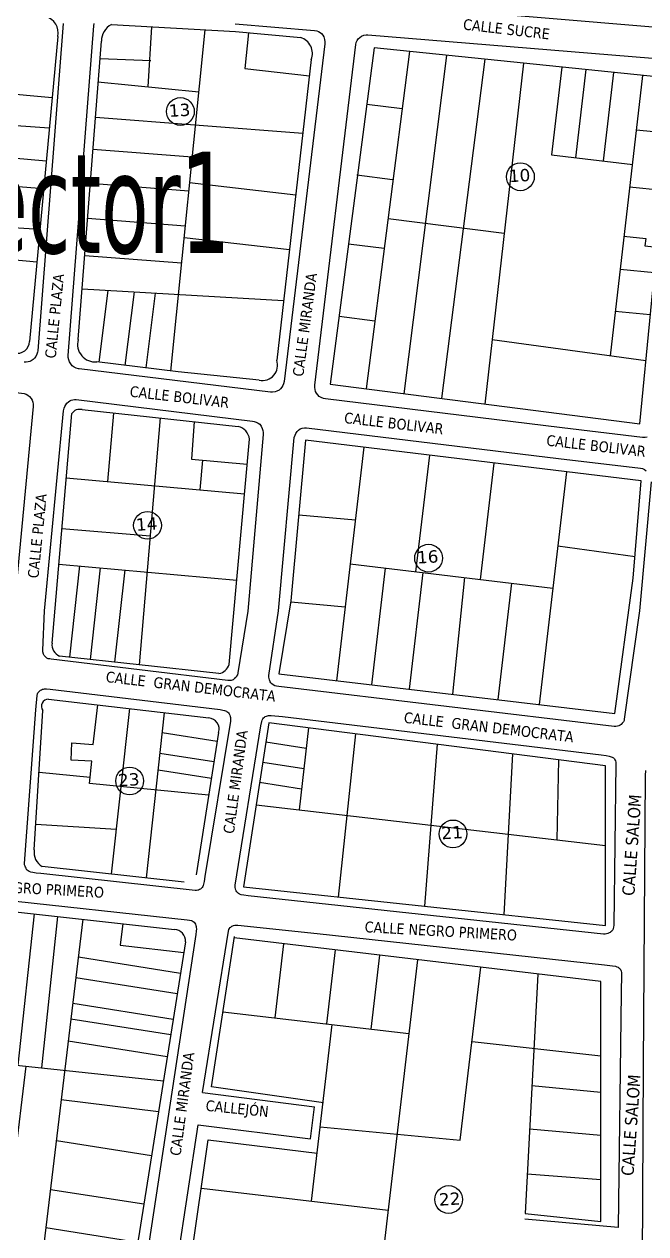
# Model space of a CAD drawing. Header units: metres. Extents: x 2 to 659295185, y -28 to 1124222152.
# Drawn here: x 659440.9 to 659642.5, y 1124433 to 1124825 of the extents above; entities that cross this region are included whole.
import ezdxf
from ezdxf.enums import TextEntityAlignment as Align

# ---------------------------------------------------------------- set-up
doc = ezdxf.new("R2010")
doc.units = ezdxf.units.M
doc.header["$MEASUREMENT"] = 0
for name, color, linetype in [('CALLES', 1, 'CONTINUOUS'), ('MANZANA', 30, 'CONTINUOUS'), ('Numero de manzana', 6, 'CONTINUOUS'), ('Parcelas', 140, 'CONTINUOUS'), ('TEXTOS', 7, 'CONTINUOUS')]:
    doc.layers.add(name, color=color, linetype=linetype)
doc.styles.add('ROMAN', font='verdana.ttf')
doc.styles.get("Standard").update_dxf_attribs({"font": 'tahoma.ttf'})

msp = doc.modelspace()

# ---------------------------------------------------------------- linework, layer by layer
at = {"layer": 'MANZANA', "lineweight": -2}
for p, q in [((659653.9016, 1124823.2255), (659554.1516, 1124831.5138)), ((659453.4863, 1124825.2051), (659445.3065, 1124719.0967)), ((659455.1767, 1124717.597), (659463.4638, 1124824.4752)), ((659463.4638, 1124824.4752), (659463.5628, 1124825.1351)), ((659509.2612, 1124825.1151), (659535.0212, 1124822.9155)), ((659535.0212, 1124822.9155), (659535.7881, 1124822.8056)), ((659535.7881, 1124822.8056), (659536.3323, 1124822.5856)), ((659536.3323, 1124822.5856), (659536.8848, 1124822.2557)), ((659538.3278, 1124818.6164), (659525.2252, 1124709.1687)), ((659536.8848, 1124822.2557), (659537.3218, 1124821.9257)), ((659537.3218, 1124821.9257), (659537.7671, 1124821.3759)), ((659537.7671, 1124821.3759), (659538.0969, 1124820.826)), ((659538.0969, 1124820.826), (659538.2124, 1124820.0461)), ((659538.2124, 1124820.0461), (659538.3196, 1124819.2763)), ((659538.3196, 1124819.2763), (659538.3278, 1124818.6164)), ((659548.4043, 1124818.4365), (659548.5114, 1124818.9863)), ((659548.5114, 1124818.9863), (659548.8413, 1124819.6562)), ((659548.8413, 1124819.6562), (659549.1629, 1124820.2061)), ((659549.1629, 1124820.2061), (659549.7071, 1124820.656)), ((659549.7071, 1124820.656), (659550.2596, 1124821.0959)), ((659550.2596, 1124821.0959), (659551.0264, 1124821.4359)), ((659551.0264, 1124821.4359), (659551.7851, 1124821.5458)), ((659551.7851, 1124821.5458), (659552.3375, 1124821.5558)), ((659552.3375, 1124821.5558), (659652.9616, 1124813.2675)), ((659535.0955, 1124707.9989), (659548.4043, 1124818.4365)), ((659444.218, 1124716.7672), (659443.781, 1124716.3272)), ((659444.655, 1124717.327), (659444.218, 1124716.7672)), ((659444.9849, 1124717.9869), (659444.655, 1124717.327)), ((659445.1993, 1124718.6568), (659444.9849, 1124717.9869)), ((659445.3065, 1124719.0967), (659445.1993, 1124718.6568)), ((659455.1767, 1124716.9271), (659455.1767, 1124717.597)), ((659455.2922, 1124716.1573), (659455.1767, 1124716.9271)), ((659441.4886, 1124715.4274), (659440.829, 1124715.4274)), ((659442.1401, 1124715.5474), (659441.4886, 1124715.4274)), ((659442.6925, 1124715.6574), (659442.1401, 1124715.5474)), ((659443.1296, 1124715.8773), (659442.6925, 1124715.6574)), ((659443.781, 1124716.3272), (659443.1296, 1124715.8773)), ((659455.5148, 1124715.4974), (659455.2922, 1124716.1573)), ((659455.9518, 1124714.9475), (659455.5148, 1124715.4974)), ((659456.3971, 1124714.2777), (659455.9518, 1124714.9475)), ((659457.0568, 1124713.8378), (659456.3971, 1124714.2777)), ((659457.7082, 1124713.5178), (659457.0568, 1124713.8378)), ((659458.4833, 1124713.2979), (659457.7082, 1124713.5178)), ((659458.6977, 1124713.2979), (659458.4833, 1124713.2979)), ((659520.7559, 1124705.7194), (659458.6977, 1124713.2979)), ((659525.2252, 1124709.1687), (659525.0108, 1124708.3989)), ((659425.5247, 1124707.2891), (659440.8784, 1124705.2495)), ((659440.8784, 1124705.2495), (659441.5299, 1124705.0395)), ((659441.5299, 1124705.0395), (659442.0823, 1124704.7096)), ((659521.4074, 1124705.7294), (659520.7559, 1124705.7194)), ((659522.2814, 1124705.8394), (659521.4074, 1124705.7294)), ((659522.8339, 1124706.0593), (659522.2814, 1124705.8394)), ((659523.6008, 1124706.3993), (659522.8339, 1124706.0593)), ((659524.0378, 1124706.8392), (659523.6008, 1124706.3993)), ((659524.4666, 1124707.2891), (659524.0378, 1124706.8392)), ((659524.7964, 1124707.839), (659524.4666, 1124707.2891)), ((659525.0108, 1124708.3989), (659524.7964, 1124707.839)), ((659535.0955, 1124707.2291), (659535.0955, 1124707.9989)), ((659535.2109, 1124706.5592), (659535.0955, 1124707.2291)), ((659535.3263, 1124705.8994), (659535.2109, 1124706.5592)), ((659535.6562, 1124705.3495), (659535.3263, 1124705.8994)), ((659536.0932, 1124704.7996), (659535.6562, 1124705.3495)), ((659443.7398, 1124701.0604), (659437.4647, 1124634.7838)), ((659442.0823, 1124704.7096), (659442.6348, 1124704.2697)), ((659442.6348, 1124704.2697), (659443.0718, 1124703.7098)), ((659443.0718, 1124703.7098), (659443.4017, 1124703.1599)), ((659443.4017, 1124703.1599), (659443.6243, 1124702.5001)), ((659443.6243, 1124702.5001), (659443.7398, 1124701.8402)), ((659443.7398, 1124701.8402), (659443.7398, 1124701.0604)), ((659453.8244, 1124700.5505), (659454.0388, 1124701.1103)), ((659454.0388, 1124701.1103), (659454.3686, 1124701.6602)), ((659454.3686, 1124701.6602), (659454.6985, 1124702.1101)), ((659454.6985, 1124702.1101), (659455.2427, 1124702.55)), ((659455.2427, 1124702.55), (659455.6797, 1124702.89)), ((659455.6797, 1124702.89), (659456.1168, 1124703.1099)), ((659456.1168, 1124703.1099), (659456.661, 1124703.2199)), ((659456.661, 1124703.2199), (659457.2135, 1124703.3399)), ((659457.2135, 1124703.3399), (659457.7577, 1124703.3399)), ((659457.7577, 1124703.3399), (659514.8767, 1124696.2913)), ((659536.5385, 1124704.3597), (659536.0932, 1124704.7996)), ((659537.1982, 1124704.0297), (659536.5385, 1124704.3597)), ((659537.965, 1124703.6998), (659537.1982, 1124704.0297)), ((659538.6247, 1124703.5898), (659537.965, 1124703.6998)), ((659615.3688, 1124694.2017), (659538.6247, 1124703.5898)), ((659447.4339, 1124634.8338), (659453.61, 1124699.6706)), ((659453.61, 1124699.6706), (659453.8244, 1124700.5505)), ((659514.8767, 1124696.2913), (659515.4291, 1124696.1913)), ((659515.4291, 1124696.1913), (659516.0805, 1124695.9714)), ((659516.0805, 1124695.9714), (659516.7402, 1124695.6415)), ((659516.7402, 1124695.6415), (659517.2927, 1124695.3115)), ((659517.2927, 1124695.3115), (659517.7297, 1124694.6517)), ((659517.7297, 1124694.6517), (659518.0678, 1124693.9818)), ((659518.0678, 1124693.9818), (659518.2904, 1124693.3219)), ((659518.2904, 1124693.3219), (659518.3976, 1124692.6621)), ((659529.3564, 1124692.932), (659529.7934, 1124693.3719)), ((659529.7934, 1124693.3719), (659530.3376, 1124693.8218)), ((659530.3376, 1124693.8218), (659530.9973, 1124694.0418)), ((659530.9973, 1124694.0418), (659531.7641, 1124694.1618)), ((659531.7641, 1124694.1618), (659532.4156, 1124694.1618)), ((659532.4156, 1124694.1618), (659614.2061, 1124684.2438)), ((659641.4586, 1124691.0024), (659615.3688, 1124694.2017)), ((659518.4059, 1124692.0022), (659513.4006, 1124634.7938)), ((659518.3976, 1124692.6621), (659518.4059, 1124692.0022)), ((659523.3699, 1124634.8438), (659528.3751, 1124691.0424)), ((659528.3751, 1124691.0424), (659528.7049, 1124691.8222)), ((659528.7049, 1124691.8222), (659528.9193, 1124692.3721)), ((659528.9193, 1124692.3721), (659529.3564, 1124692.932)), ((659642.2255, 1124691.0024), (659641.4586, 1124691.0024)), ((659642.8851, 1124691.1224), (659642.2255, 1124691.0024)), ((659614.2061, 1124684.2438), (659640.733, 1124681.0444)), ((659640.733, 1124681.0444), (659641.3926, 1124680.9344)), ((659641.3926, 1124680.9344), (659642.0523, 1124680.6045)), ((659642.0523, 1124680.6045), (659642.6048, 1124680.2746)), ((659644.2622, 1124676.6353), (659640.3949, 1124634.8138)), ((659446.9474, 1124622.1064), (659447.4339, 1124634.8338)), ((659513.4006, 1124634.7938), (659510.2013, 1124614.7579)), ((659520.1787, 1124613.9181), (659523.3699, 1124634.8438)), ((659640.3949, 1124634.8138), (659635.5134, 1124599.731)), ((659446.9474, 1124621.5565), (659446.9474, 1124622.1064)), ((659447.17, 1124620.7867), (659446.9474, 1124621.5565)), ((659447.3927, 1124620.3368), (659447.17, 1124620.7867)), ((659447.7225, 1124619.8969), (659447.3927, 1124620.3368)), ((659448.1595, 1124619.5669), (659447.7225, 1124619.8969)), ((659448.6048, 1124619.347), (659448.1595, 1124619.5669)), ((659449.149, 1124619.247), (659448.6048, 1124619.347)), ((659449.5861, 1124619.137), (659449.149, 1124619.247)), ((659506.9277, 1124612.3084), (659449.5861, 1124619.137)), ((659510.2013, 1124614.7579), (659510.2013, 1124614.6479)), ((659507.5873, 1124612.3184), (659506.9277, 1124612.3084)), ((659508.0244, 1124612.3184), (659507.5873, 1124612.3184)), ((659508.6758, 1124612.5384), (659508.0244, 1124612.3184)), ((659509.1128, 1124612.8783), (659508.6758, 1124612.5384)), ((659509.5498, 1124613.2082), (659509.1128, 1124612.8783)), ((659509.7725, 1124613.6581), (659509.5498, 1124613.2082)), ((659510.0941, 1124614.0981), (659509.7725, 1124613.6581)), ((659510.2013, 1124614.6479), (659510.0941, 1124614.0981)), ((659520.1787, 1124613.3682), (659520.1787, 1124613.9181)), ((659520.2942, 1124612.9283), (659520.1787, 1124613.3682)), ((659520.4014, 1124612.4884), (659520.2942, 1124612.9283)), ((659520.624, 1124611.8185), (659520.4014, 1124612.4884)), ((659520.8466, 1124611.4886), (659520.624, 1124611.8185)), ((659521.1765, 1124611.1587), (659520.8466, 1124611.4886)), ((659521.6135, 1124610.8287), (659521.1765, 1124611.1587)), ((659444.6221, 1124602.7404), (659445.0426, 1124607.3894)), ((659445.0426, 1124607.3894), (659445.1498, 1124607.9393)), ((659445.1498, 1124607.9393), (659445.257, 1124608.2792)), ((659445.257, 1124608.2792), (659445.4714, 1124608.4992)), ((659445.4714, 1124608.4992), (659445.694, 1124608.7191)), ((659445.694, 1124608.7191), (659445.9084, 1124608.9391)), ((659445.9084, 1124608.9391), (659446.131, 1124609.1691)), ((659446.131, 1124609.1691), (659446.4526, 1124609.279)), ((659446.4526, 1124609.279), (659446.7825, 1124609.499)), ((659446.7825, 1124609.499), (659447.1123, 1124609.499)), ((659447.1123, 1124609.499), (659447.4421, 1124609.609)), ((659447.4421, 1124609.609), (659448.1018, 1124609.619)), ((659448.1018, 1124609.619), (659449.3057, 1124609.509)), ((659449.3057, 1124609.509), (659504.4457, 1124602.9003)), ((659522.166, 1124610.4988), (659521.6135, 1124610.8287)), ((659522.7102, 1124610.3888), (659522.166, 1124610.4988)), ((659523.4853, 1124610.2888), (659522.7102, 1124610.3888)), ((659632.2398, 1124597.3915), (659523.4853, 1124610.2888)), ((659441.0104, 1124552.9605), (659444.6221, 1124602.7404)), ((659507.7522, 1124599.1511), (659499.4322, 1124548.7913)), ((659504.4457, 1124602.9003), (659505.328, 1124602.6804)), ((659505.328, 1124602.6804), (659505.8722, 1124602.5804)), ((659505.8722, 1124602.5804), (659506.4247, 1124602.3604)), ((659506.4247, 1124602.3604), (659506.6391, 1124602.2505)), ((659506.6391, 1124602.2505), (659506.8617, 1124602.0305)), ((659506.8617, 1124602.0305), (659507.0843, 1124601.8106)), ((659507.0843, 1124601.8106), (659507.307, 1124601.4806)), ((659507.307, 1124601.4806), (659507.5214, 1124601.0307)), ((659507.5214, 1124601.0307), (659507.6368, 1124600.5908)), ((659507.6368, 1124600.5908), (659507.744, 1124600.2609)), ((659507.744, 1124600.2609), (659507.7522, 1124599.711)), ((659507.7522, 1124599.711), (659507.7522, 1124599.1511)), ((659517.9441, 1124598.9811), (659518.0513, 1124599.421)), ((659518.0513, 1124599.421), (659518.2657, 1124599.8709)), ((659518.2657, 1124599.8709), (659518.4883, 1124600.2009)), ((659518.4883, 1124600.2009), (659518.8099, 1124600.4208)), ((659518.8099, 1124600.4208), (659519.0326, 1124600.6408)), ((659519.0326, 1124600.6408), (659519.4696, 1124600.7608)), ((659519.4696, 1124600.7608), (659519.7994, 1124600.8707)), ((659519.7994, 1124600.8707), (659520.1293, 1124600.9807)), ((659520.1293, 1124600.9807), (659520.5663, 1124600.9807)), ((659520.5663, 1124600.9807), (659521.0033, 1124600.9807)), ((659521.0033, 1124600.9807), (659524.6232, 1124600.5608)), ((659524.6232, 1124600.5608), (659628.0014, 1124588.1933)), ((659635.4062, 1124599.2911), (659635.1918, 1124598.8412)), ((659635.5134, 1124599.731), (659635.4062, 1124599.2911)), ((659509.3025, 1124545.9619), (659517.6225, 1124597.5414)), ((659517.6225, 1124597.5414), (659517.9441, 1124598.9811)), ((659632.784, 1124597.3915), (659632.2398, 1124597.3915)), ((659633.3282, 1124597.5114), (659632.784, 1124597.3915)), ((659633.7652, 1124597.6214), (659633.3282, 1124597.5114)), ((659634.2105, 1124597.8414), (659633.7652, 1124597.6214)), ((659634.5321, 1124598.0613), (659634.2105, 1124597.8414)), ((659634.8619, 1124598.4012), (659634.5321, 1124598.0613)), ((659635.1918, 1124598.8412), (659634.8619, 1124598.4012)), ((659628.0014, 1124588.1933), (659629.6506, 1124587.9834)), ((659629.6506, 1124587.9834), (659630.6318, 1124587.7634)), ((659630.6318, 1124587.7634), (659631.2915, 1124587.5435)), ((659631.2915, 1124587.5435), (659631.6213, 1124587.4335)), ((659631.6213, 1124587.4335), (659631.9511, 1124587.2135)), ((659631.9511, 1124587.2135), (659632.281, 1124586.8836)), ((659632.7263, 1124585.2239), (659632.0831, 1124533.0246)), ((659632.281, 1124586.8836), (659632.3964, 1124586.5537)), ((659632.3964, 1124586.5537), (659632.6191, 1124586.2237)), ((659632.6191, 1124586.2237), (659632.7263, 1124585.7838)), ((659632.7263, 1124585.7838), (659632.7263, 1124585.2239)), ((659641.7142, 1124487.6038), (659642.3904, 1124581.5147)), ((659642.3904, 1124581.5147), (659642.4893, 1124583.0644)), ((659441.0104, 1124552.5106), (659441.0104, 1124552.9605)), ((659441.1258, 1124552.0707), (659441.0104, 1124552.5106)), ((659441.233, 1124551.7407), (659441.1258, 1124552.0707)), ((659441.4557, 1124551.4108), (659441.233, 1124551.7407)), ((659441.5628, 1124551.0809), (659441.4557, 1124551.4108)), ((659441.7855, 1124550.8609), (659441.5628, 1124551.0809)), ((659442.1153, 1124550.641), (659441.7855, 1124550.8609)), ((659442.4452, 1124550.421), (659442.1153, 1124550.641)), ((659442.9976, 1124550.2011), (659442.4452, 1124550.421)), ((659443.649, 1124550.0911), (659442.9976, 1124550.2011)), ((659444.7457, 1124549.8811), (659443.649, 1124550.0911)), ((659446.2877, 1124549.7711), (659444.7457, 1124549.8811)), ((659496.274, 1124544.2423), (659446.2877, 1124549.7711)), ((659499.4322, 1124548.7913), (659499.2178, 1124547.1317)), ((659370.36, 1124548.1015), (659493.6848, 1124534.7242)), ((659496.7111, 1124544.2523), (659496.274, 1124544.2423)), ((659497.1481, 1124544.3622), (659496.7111, 1124544.2523)), ((659497.3707, 1124544.3622), (659497.1481, 1124544.3622)), ((659497.7006, 1124544.5822), (659497.3707, 1124544.3622)), ((659498.0221, 1124544.6922), (659497.7006, 1124544.5822)), ((659498.2448, 1124544.9221), (659498.0221, 1124544.6922)), ((659498.5746, 1124545.1421), (659498.2448, 1124544.9221)), ((659498.789, 1124545.472), (659498.5746, 1124545.1421)), ((659498.8962, 1124545.802), (659498.789, 1124545.472)), ((659499.0034, 1124546.2519), (659498.8962, 1124545.802)), ((659499.2178, 1124547.1317), (659499.0034, 1124546.2519)), ((659509.3107, 1124545.632), (659509.3025, 1124545.9619)), ((659509.3107, 1124545.1921), (659509.3107, 1124545.632)), ((659509.4179, 1124544.7522), (659509.3107, 1124545.1921)), ((659509.5333, 1124544.3023), (659509.4179, 1124544.7522)), ((659509.6405, 1124544.0823), (659509.5333, 1124544.3023)), ((659509.8632, 1124543.7524), (659509.6405, 1124544.0823)), ((659510.0858, 1124543.5324), (659509.8632, 1124543.7524)), ((659510.4156, 1124543.2025), (659510.0858, 1124543.5324)), ((659510.7455, 1124542.9825), (659510.4156, 1124543.2025)), ((659511.1825, 1124542.8725), (659510.7455, 1124542.9825)), ((659512.0566, 1124542.6626), (659511.1825, 1124542.8725)), ((659513.4831, 1124542.4426), (659512.0566, 1124542.6626)), ((659628.8095, 1124530.0252), (659513.4831, 1124542.4426)), ((659493.6848, 1124534.7242), (659494.4517, 1124534.6142)), ((659494.4517, 1124534.6142), (659495.1114, 1124534.5043)), ((659495.1114, 1124534.5043), (659495.334, 1124534.3943)), ((659495.334, 1124534.3943), (659495.6638, 1124534.1743)), ((659495.6638, 1124534.1743), (659495.9937, 1124533.9544)), ((659495.9937, 1124533.9544), (659496.2163, 1124533.6244)), ((659496.2163, 1124533.6244), (659496.4307, 1124533.2945)), ((659496.4307, 1124533.2945), (659496.5461, 1124532.8546)), ((659496.5461, 1124532.8546), (659496.6533, 1124532.5247)), ((659496.6533, 1124532.5247), (659496.6616, 1124532.1947)), ((659507.8347, 1124532.3547), (659508.1645, 1124532.6846)), ((659508.1645, 1124532.6846), (659508.4861, 1124532.7946)), ((659508.4861, 1124532.7946), (659508.7088, 1124532.9146)), ((659508.7088, 1124532.9146), (659509.1458, 1124533.0246)), ((659509.1458, 1124533.0246), (659509.4756, 1124533.0246)), ((659509.4756, 1124533.0246), (659510.1353, 1124533.0246)), ((659510.1353, 1124533.0246), (659535.8953, 1124530.2651)), ((659632.0831, 1124533.0246), (659631.9841, 1124532.3547)), ((659496.5544, 1124529.9752), (659479.0979, 1124415.5385)), ((659496.6616, 1124531.085), (659496.5544, 1124529.9752)), ((659496.6616, 1124532.1947), (659496.7688, 1124531.7548)), ((659496.7688, 1124531.7548), (659496.6616, 1124531.085)), ((659498.6985, 1124478.7517), (659507.0761, 1124531.025)), ((659507.0761, 1124531.025), (659507.1833, 1124531.5748)), ((659507.1833, 1124531.5748), (659507.3977, 1124531.9048)), ((659507.3977, 1124531.9048), (659507.6121, 1124532.2447)), ((659507.6121, 1124532.2447), (659507.8347, 1124532.3547)), ((659535.8953, 1124530.2651), (659629.0733, 1124520.1772)), ((659629.2548, 1124530.0252), (659628.8095, 1124530.0252)), ((659629.6918, 1124530.1351), (659629.2548, 1124530.0252)), ((659630.1288, 1124530.2451), (659629.6918, 1124530.1351)), ((659630.5658, 1124530.4751), (659630.1288, 1124530.2451)), ((659630.8957, 1124530.5851), (659630.5658, 1124530.4751)), ((659631.1101, 1124530.805), (659630.8957, 1124530.5851)), ((659631.4399, 1124531.025), (659631.1101, 1124530.805)), ((659631.5471, 1124531.2449), (659631.4399, 1124531.025)), ((659631.7615, 1124531.4749), (659631.5471, 1124531.2449)), ((659631.8769, 1124531.9148), (659631.7615, 1124531.4749)), ((659631.9841, 1124532.3547), (659631.8769, 1124531.9148)), ((659629.0733, 1124520.1772), (659631.7038, 1124519.8572)), ((659631.7038, 1124519.8572), (659632.6933, 1124519.7473)), ((659632.6933, 1124519.7473), (659633.1303, 1124519.5373)), ((659633.1303, 1124519.5373), (659633.4601, 1124519.4273)), ((659633.4601, 1124519.4273), (659633.79, 1124519.0974)), ((659633.79, 1124519.0974), (659634.1198, 1124518.8774)), ((659634.1198, 1124518.8774), (659634.3424, 1124518.4275)), ((659634.3424, 1124518.4275), (659634.4579, 1124518.0976)), ((659634.4579, 1124518.0976), (659634.5651, 1124517.6577)), ((659634.5651, 1124517.2178), (659634.4909, 1124511.019)), ((659634.5651, 1124517.6577), (659634.5651, 1124517.2178)), ((659634.4909, 1124511.019), (659633.5491, 1124434.9984)), ((659640.9061, 1124325.1369), (659641.7142, 1124487.6038)), ((659489.0754, 1124414.8086), (659497.3383, 1124468.3344))]:
    msp.add_line(p, q, dxfattribs=at)
at = {"layer": 'MANZANA', "lineweight": -3}
for p, q in [((659498.6985, 1124478.7517), (659534.9864, 1124474.1413)), ((659533.7064, 1124463.6971), (659534.9864, 1124474.1413)), ((659497.3383, 1124468.3344), (659533.7064, 1124463.6971)), ((659633.5491, 1124434.9984), (659603.29, 1124437.6868))]:
    msp.add_line(p, q, dxfattribs=at)
at = {"layer": 'Numero de manzana', "lineweight": -2}
for centre in [(659491.5348, 1124796.6702), (659601.8084, 1124775.5105), (659480.8564, 1124662.5431), (659572.014, 1124651.9229), (659475.0659, 1124579.7107), (659579.9251, 1124562.5669), (659578.5385, 1124444.0805)]:
    msp.add_circle(centre, 4.5001, dxfattribs=at)
at = {"layer": 'Parcelas', "lineweight": -3}
for p, q in [((659469.1659, 1124824.8126), (659509.4335, 1124822.6055)), ((659481.1112, 1124804.656), (659482.2825, 1124824.0937)), ((659499.4778, 1124823.1512), (659488.3619, 1124712.4981)), ((659509.4335, 1124822.6055), (659530.5424, 1124820.6428)), ((659451.7227, 1124820.9997), (659442.6183, 1124722.1847)), ((659458.3607, 1124722.7524), (659465.9196, 1124819.4546)), ((659513.6108, 1124822.2171), (659512.4784, 1124810.6292)), ((659554.3272, 1124817.2818), (659540.1199, 1124708.2876)), ((659565.8149, 1124816.1079), (659551.8049, 1124706.7901)), ((659651.3557, 1124807.3666), (659554.3272, 1124817.2818)), ((659564.0691, 1124705.2184), (659577.9093, 1124814.872)), ((659465.4771, 1124813.7942), (659481.8841, 1124813.1945)), ((659533.9568, 1124813.5291), (659522.756, 1124716.1076)), ((659590.2961, 1124813.6062), (659576.206, 1124703.6629)), ((659602.8415, 1124812.3242), (659590.3059, 1124701.8559)), ((659615.2588, 1124811.0553), (659611.9121, 1124782.6192)), ((659512.4784, 1124810.6292), (659533.3476, 1124808.2298)), ((659623.0187, 1124810.2624), (659619.658, 1124781.7075)), ((659632.0065, 1124809.3439), (659628.6296, 1124780.6516)), ((659641.4193, 1124808.382), (659630.9219, 1124717.5221)), ((659640.4919, 1124695.4242), (659651.3557, 1124807.3666)), ((659426.3184, 1124803.347), (659449.8961, 1124801.1747)), ((659464.7676, 1124806.2978), (659497.4549, 1124803.0141)), ((659563.4285, 1124797.4872), (659551.9422, 1124798.9844)), ((659448.982, 1124791.254), (659422.2315, 1124793.1217)), ((659531.1957, 1124789.5136), (659463.9898, 1124794.7668)), ((659639.3781, 1124790.715), (659649.643, 1124789.7189)), ((659495.3283, 1124781.8447), (659463.1762, 1124784.3579)), ((659447.9988, 1124780.5828), (659422.5955, 1124782.7571)), ((659611.9121, 1124782.6192), (659638.2189, 1124779.523)), ((659560.3311, 1124774.5308), (659548.8027, 1124776.0335)), ((659447.1705, 1124771.5922), (659425.1572, 1124773.2892)), ((659494.2242, 1124770.8541), (659462.3156, 1124773.3483)), ((659494.5053, 1124773.6523), (659528.9172, 1124769.6958)), ((659637.2407, 1124772.2148), (659647.8444, 1124771.1857)), ((659445.9537, 1124758.386), (659422.9596, 1124759.8458)), ((659493.0825, 1124759.489), (659461.4257, 1124761.9635)), ((659596.5737, 1124757.0901), (659558.8705, 1124761.922)), ((659635.3983, 1124756.2673), (659642.4334, 1124755.4735)), ((659492.7179, 1124755.86), (659526.8749, 1124751.9328)), ((659557.6272, 1124752.2207), (659546.0434, 1124753.7306)), ((659642.4334, 1124755.4735), (659642.1651, 1124753.0957)), ((659642.1651, 1124753.0957), (659646.0522, 1124752.7185)), ((659427.0538, 1124749.6391), (659444.9955, 1124747.9861)), ((659491.8763, 1124747.4819), (659460.4855, 1124749.9356)), ((659634.1627, 1124745.5727), (659645.2543, 1124744.4963)), ((659459.6425, 1124739.1501), (659524.9773, 1124735.4277)), ((659467.9769, 1124738.6753), (659465.0788, 1124715.4647)), ((659476.4977, 1124738.1898), (659473.5285, 1124714.4097)), ((659483.3771, 1124737.7979), (659480.3505, 1124713.5579)), ((659554.6125, 1124728.6969), (659542.9779, 1124730.2135)), ((659632.5909, 1124731.9687), (659643.9317, 1124730.8681)), ((659592.6815, 1124722.7907), (659642.4819, 1124715.9294)), ((659490.7972, 1124712.2535), (659464.4578, 1124715.5422)), ((659517.0811, 1124709.6131), (659490.7972, 1124712.2535)), ((659540.1199, 1124708.2876), (659640.4919, 1124695.4242)), ((659449.909, 1124624.3976), (659456.3193, 1124698.761)), ((659459.6244, 1124700.0512), (659510.2494, 1124694.6415)), ((659469.8588, 1124698.9576), (659467.8688, 1124676.7538)), ((659484.9369, 1124697.3464), (659478.1887, 1124617.3636)), ((659496.0118, 1124696.1629), (659495.1423, 1124683.9962)), ((659507.3672, 1124617.4665), (659513.9091, 1124690.4574)), ((659532.1285, 1124690.178), (659527.3398, 1124638.1383)), ((659640.9409, 1124676.9498), (659532.1285, 1124690.178)), ((659551.0612, 1124687.8764), (659542.1842, 1124612.1996)), ((659495.1423, 1124683.9962), (659513.1851, 1124682.3791)), ((659498.7295, 1124683.6747), (659497.8682, 1124674.065)), ((659572.3106, 1124685.2931), (659567.7979, 1124647.5089)), ((659593.2168, 1124682.7516), (659588.7093, 1124645.0114)), ((659454.5253, 1124677.9498), (659512.3238, 1124672.7694)), ((659616.7541, 1124679.8902), (659607.9095, 1124604.4899)), ((659638.4309, 1124645.4444), (659640.9409, 1124676.9498)), ((659548.2847, 1124664.206), (659529.8943, 1124665.8983)), ((659453.1141, 1124661.5793), (659481.7156, 1124659.1662)), ((659613.9391, 1124655.8927), (659638.9939, 1124652.5112)), ((659546.6227, 1124650.038), (659612.3318, 1124642.19)), ((659452.1164, 1124650.0057), (659509.82, 1124644.8339)), ((659458.8201, 1124649.4049), (659455.5723, 1124619.8488)), ((659465.5426, 1124648.8024), (659462.28, 1124619.1117)), ((659473.4776, 1124648.0912), (659470.1975, 1124618.2417)), ((659557.9579, 1124648.6868), (659553.5219, 1124610.8696)), ((659570.1856, 1124647.2288), (659565.7523, 1124609.435)), ((659583.721, 1124645.6072), (659579.7298, 1124607.7954)), ((659598.8772, 1124643.797), (659594.4516, 1124606.0685)), ((659632.4799, 1124601.6077), (659638.4309, 1124645.4444)), ((659527.3398, 1124638.1383), (659523.4667, 1124614.3952)), ((659544.9821, 1124636.0518), (659527.2976, 1124637.6791)), ((659504.0251, 1124614.5245), (659452.3524, 1124620.2027)), ((659523.4667, 1124614.3952), (659632.4799, 1124601.6077)), ((659448.7146, 1124606.272), (659500.7138, 1124600.1524)), ((659463.1834, 1124591.5027), (659464.7001, 1124604.3907)), ((659475.0235, 1124603.2011), (659469.0817, 1124549.5358)), ((659444.1284, 1124557.3685), (659446.9127, 1124602.5698)), ((659486.3082, 1124601.8478), (659480.3778, 1124548.2851)), ((659485.6029, 1124595.4771), (659503.4726, 1124592.6458)), ((659503.9171, 1124595.4511), (659496.6078, 1124549.3193)), ((659520.2585, 1124598.594), (659511.947, 1124545.3707)), ((659629.4545, 1124584.6454), (659520.2585, 1124598.594)), ((659533.1079, 1124596.9527), (659530.0067, 1124570.3609)), ((659456.1077, 1124586.4811), (659456.2939, 1124592.0606)), ((659456.2939, 1124592.0606), (659463.1834, 1124591.5027)), ((659532.3242, 1124590.2329), (659519.2711, 1124592.2713)), ((659548.3436, 1124595.0065), (659542.72, 1124542.0998)), ((659574.8565, 1124591.6197), (659570.7007, 1124539.1256)), ((659484.861, 1124588.7763), (659502.4188, 1124585.9944)), ((659599.2469, 1124588.5041), (659596.4636, 1124536.3872)), ((659462.7838, 1124586.1667), (659456.1077, 1124586.4811)), ((659462.0662, 1124578.8558), (659462.7838, 1124586.1667)), ((659531.5573, 1124583.6568), (659518.2503, 1124585.7348)), ((659614.2059, 1124586.5932), (659613.6541, 1124560.6057)), ((659629.4545, 1124532.8805), (659629.4545, 1124584.6454)), ((659462.2652, 1124580.8831), (659445.6771, 1124582.5112)), ((659484.2615, 1124583.362), (659501.5672, 1124580.6201)), ((659500.6871, 1124575.065), (659462.0662, 1124578.8558)), ((659530.7908, 1124577.0843), (659517.2302, 1124579.202)), ((659516.1027, 1124571.9824), (659629.4545, 1124558.763)), ((659470.6846, 1124564.0125), (659444.6365, 1124565.617)), ((659492.7243, 1124546.9181), (659446.7174, 1124552.0119)), ((659511.947, 1124545.3707), (659629.4545, 1124532.8805)), ((659430.2745, 1124538.1603), (659489.5829, 1124531.6293)), ((659444.065, 1124536.6417), (659438.8294, 1124487.5951)), ((659459.9287, 1124534.8948), (659445.8385, 1124417.9858)), ((659451.6704, 1124535.8042), (659446.4375, 1124486.7829)), ((659472.812, 1124533.4761), (659472.0104, 1124526.4616)), ((659501.5909, 1124480.5765), (659509.0712, 1124529.2724)), ((659627.9086, 1124514.7086), (659509.0131, 1124528.8938)), ((659472.0104, 1124526.4616), (659492.5968, 1124524.1091)), ((659493.1464, 1124527.5757), (659476.0205, 1124419.5516)), ((659524.9604, 1124526.9912), (659522.1397, 1124502.9522)), ((659541.7299, 1124524.9904), (659538.913, 1124500.984)), ((659458.4622, 1124522.727), (659491.5461, 1124517.4819)), ((659556.0527, 1124523.2816), (659553.2391, 1124499.303)), ((659568.4608, 1124521.8012), (659555.2945, 1124409.5938)), ((659582.3107, 1124463.2999), (659588.9981, 1124519.3509)), ((659607.4068, 1124517.1546), (659603.3731, 1124439.5324)), ((659457.6562, 1124516.0391), (659490.4921, 1124510.8334)), ((659627.9086, 1124436.9265), (659627.9086, 1124514.7086)), ((659456.6464, 1124507.6611), (659489.1717, 1124502.5046)), ((659456.0421, 1124502.6468), (659488.3814, 1124497.5198)), ((659505.3311, 1124504.9245), (659565.65, 1124497.8467)), ((659534.0765, 1124443.5961), (659540.7846, 1124500.7644)), ((659455.1761, 1124495.4614), (659487.2489, 1124490.3767)), ((659586.1255, 1124495.2747), (659627.9086, 1124490.6475)), ((659396.7797, 1124492.0837), (659486.0095, 1124482.5587)), ((659441.3946, 1124487.3212), (659433.2214, 1124419.5065)), ((659537.8939, 1124475.4218), (659501.5909, 1124480.5765)), ((659605.5322, 1124481.0803), (659627.9086, 1124478.8761)), ((659452.8836, 1124476.4403), (659484.4366, 1124472.6375)), ((659536.8921, 1124467.5917), (659582.3107, 1124463.2999)), ((659604.8013, 1124467.0159), (659627.9086, 1124464.9551)), ((659451.2929, 1124463.2419), (659482.1709, 1124458.3466)), ((659493.8945, 1124416.7984), (659500.5603, 1124463.469)), ((659500.5603, 1124463.469), (659535.9006, 1124459.142)), ((659604.0433, 1124452.4292), (659627.9086, 1124450.6194)), ((659449.3775, 1124447.3498), (659479.6858, 1124442.671)), ((659498.3211, 1124447.7916), (659558.942, 1124440.6784)), ((659603.3731, 1124439.5324), (659627.9086, 1124436.9265)), ((659447.8875, 1124434.9869), (659477.7178, 1124430.2576))]:
    msp.add_line(p, q, dxfattribs=at)
for centre, radius, start, end in [((659446.5613, 1124822.2443), 5.3093, 346.44254, 75.677403), ((659471.7244, 1124819.6), 5.8066, 116.142844, 181.43511), ((659528.983, 1124815.518), 5.3568, 338.204877, 73.07519), ((659438.5976, 1124722.3254), 4.0231, 256.268581, 357.995012), ((659463.8768, 1124721.2339), 5.7212, 164.608292, 275.828626), ((659518.102, 1124714.4476), 4.9411, 258.075529, 19.631207), ((659458.8395, 1124697.1833), 2.9734, 74.695262, 147.952434), ((659509.2668, 1124690.0895), 4.6569, 4.530876, 77.819653), ((659453.8345, 1124623.875), 3.9602, 172.417414, 248.021475), ((659503.1412, 1124618.8979), 4.4618, 281.425588, 341.288274), ((659448.8219, 1124603.9301), 2.3443, 92.62287, 215.471214), ((659500.4737, 1124596.5468), 3.6136, 342.348044, 86.189012), ((659449.2254, 1124556.5281), 5.1658, 170.637714, 240.954809), ((659489.3732, 1124527.8518), 3.7833, 355.81542, 86.821603)]:
    msp.add_arc(centre, radius, start, end, dxfattribs=at)

# ---------------------------------------------------------------- texts
at = {"layer": 'CALLES', "color": 0}
for s, rotation, p in [('CALLE SUCRE', 353.377719, (659597.2934, 1124823.36)), ('CALLE PLAZA', 84.275284, (659450.6919, 1124730.379)), ('CALLE MIRANDA', 82.356091, (659531.8654, 1124727.5774)), ('CALLE BOLIVAR', 353.377719, (659491.2267, 1124704.1642)), ('CALLE BOLIVAR', 353.377719, (659560.7549, 1124695.6142)), ('CALLE BOLIVAR', 353.377719, (659626.3516, 1124688.3057)), ('CALLE PLAZA', 84.275284, (659445.0852, 1124659.1201)), ('CALLE  GRAN DEMOCRATA', 353.377719, (659494.8921, 1124610.3483)), ('CALLE  GRAN DEMOCRATA', 353.377719, (659591.5573, 1124597.1557)), ('CALLE MIRANDA', 82.356091, (659509.3732, 1124579.423)), ('CALLE MIRANDA', 82.356091, (659492.0691, 1124475.0594))]:
    msp.add_text(s, height=3.5, rotation=rotation, dxfattribs=at).set_placement(p, align=Align.MIDDLE)
for s, height, rotation, p in [('CALLE SALOM', 4, 85.964714, (659638.7503, 1124542.3836)), ('CALLE NEGRO PRIMERO', 3.5, 356.81723, (659417.2922, 1124544.5902)), ('CALLE NEGRO PRIMERO', 3.5, 356.81723, (659551.2232, 1124530.7271)), ('CALLE SALOM', 4, 85.964714, (659638.4743, 1124451.6408)), ('CALLEJÓN', 3.5, 354.275343, (659499.5916, 1124472.8457))]:
    msp.add_text(s, height=height, rotation=rotation, dxfattribs=at).set_placement(p)
at = {"layer": 'Numero de manzana', "lineweight": -2, "style": 'ROMAN'}
for s, p in [('13', (659487.8871, 1124794.8935)), ('10', (659598.1607, 1124773.7339)), ('14', (659477.2087, 1124660.7665)), ('16', (659568.3664, 1124650.1463)), ('23', (659471.4183, 1124577.9341)), ('21', (659576.2774, 1124560.7903)), ('22', (659575.4798, 1124442.0553))]:
    msp.add_text(s, height=4, rotation=3.491535, dxfattribs=at).set_placement(p)
at = {"layer": 'TEXTOS', "color": 0, "width": 0.65}
msp.add_text('PALO NEGRO sector1', height=32.8643, dxfattribs=at).set_placement((659239.4577, 1124750.8202))

doc.saveas('drawing.dxf')
